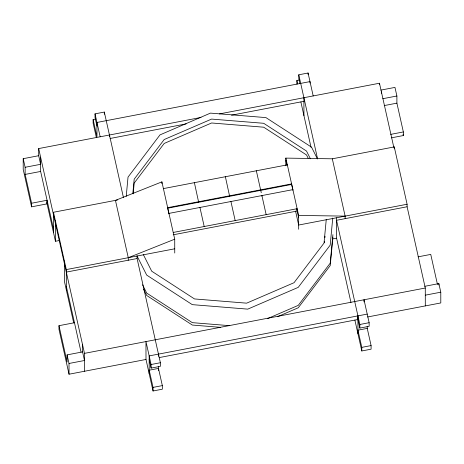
<?xml version="1.0" encoding="UTF-8"?>
<svg xmlns="http://www.w3.org/2000/svg" width="464" height="464" viewBox="0 0 464 464"><rect width="100%" height="100%" fill="white"/><g stroke="black" fill="none" stroke-linecap="round" stroke-linejoin="round"><path stroke-width="0.7" d="M126.214 196.336L128.035 177.091L159.987 134.891L210.453 113.117L265.924 117.601L311.524 147.152L317.324 158.659M132.826 193.546L134.195 179.162L164.192 139.531L211.59 119.086L263.68 123.296L306.507 151.044L310.404 158.781M133.174 193.853L134.2 183.065L164.204 143.434L211.596 122.983L263.685 127.2L306.513 154.947L308.137 158.172M326.273 219.35L324.023 243.084L294.025 282.715L246.628 303.166L194.538 298.949L151.711 271.202L143.266 254.44M324.44 242.672L324.58 241.234M324.916 237.638L325.055 236.199M332.746 218.074L330.182 245.16L298.23 287.361L247.764 309.134L192.293 304.645L146.694 275.1L137.025 255.913M332.914 234.656L330.211 263.163L298.265 305.364L267.716 318.548M332.92 237.058L330.217 265.565L298.271 307.765L277.681 316.651M174.748 253.019L174.725 239.192L161.901 181.865L115.449 200.378L128.267 257.706L128.273 260.229M128.267 257.706L174.725 239.192M96.953 126.051L95.033 117.456L95.027 113.854L104.319 112.073L123.47 197.693M299.964 83.682L298.781 78.393L298.775 74.791L308.067 73.01L313.194 95.938M96.367 137.588L93.131 123.146L93.125 119.544L95.781 119.033M296.879 84.077L296.873 80.475L299.529 79.97M31.581 203.232L47.073 200.262L47.079 203.864L31.587 206.834L31.581 203.232L25.137 174.423L25.126 167.284L40.612 164.314L38.692 155.713L38.68 148.573L200.999 117.45M219.449 113.912L379.465 83.23L393.808 147.337M110.165 138.469L186.099 123.905M231.519 115.2L303.908 101.32M31.587 206.834L23.217 169.43L23.2 158.682L38.692 155.713M380.886 90.103L394.968 87.406L396.894 96.002L396.906 103.147L403.349 131.95L403.355 135.552L391.384 137.849M382.812 98.704L396.894 96.002M25.137 174.423L40.629 171.454L40.6 157.168M384.233 105.577L396.906 103.147M390.676 134.38L403.349 131.95M163.409 188.604L287.332 164.842M53.522 232.667L53.482 212.263L117.479 199.99M285.836 165.729L285.824 158.108L332.311 158.804L394.272 146.92L407.096 204.247L407.102 206.764L425.279 288.022L425.308 305.909M167.672 207.663L291.595 183.901L292.877 190.176L292.877 189.637L168.954 213.394L168.954 213.933L167.672 208.203L291.595 184.446M46.603 201.747L55.442 241.268L59.67 240.456M173.217 232.458L297.14 208.696L297.146 211.039L173.223 234.796M66.346 289.994L66.306 269.584L174.742 248.797M407.096 204.247L298.665 225.034L295.539 211.056M66.311 272.107L137.083 258.535L137.077 256.018M407.102 206.764L336.539 220.296L359.849 324.481L359.855 328.083L369.147 326.302L369.141 322.7L364.014 299.773L364.014 301.919M332.363 238.989L336.574 238.183L336.539 217.773M137.083 258.535L160.387 362.726L160.393 366.328L151.102 368.109L151.096 364.507L145.963 341.574L145.998 359.461L69.032 374.222L58.98 329.295L58.974 325.693L74.466 322.724M418.07 256.841L430.743 254.411L437.465 284.455M58.974 325.693L67.1 362.019L67.089 354.879L82.58 351.909L82.563 344.764M424.775 286.3L438.857 283.597L440.783 292.198L440.8 302.94L367.563 316.982M84.518 371.252L84.489 353.365L425.279 288.022M69.032 374.222L69.008 363.474L84.5 360.505L82.58 351.909M425.291 295.168L440.783 292.198M367.215 314.099L149.17 355.905L149.205 373.793M159.181 357.593L357.93 319.487M151.096 364.507L160.387 362.726M359.849 324.481L369.141 322.7M367.244 328.39L357.947 330.171L361.798 347.368L361.804 350.97L371.096 349.189L371.09 345.587L367.244 328.39L367.239 326.25M153.045 387.388L162.336 385.607L158.491 368.41L149.193 370.191L153.045 387.388L153.05 390.99L162.342 389.209L162.336 385.607M361.798 347.368L371.09 345.587M285.824 158.108L298.648 215.429L345.135 216.125L345.141 218.648M229.784 325.682L192.328 322.654L146.723 293.109L142.535 284.792M220.423 327.329L192.334 325.055L146.728 295.504L143.504 289.113M403.042 134.142L403.355 135.552M332.311 158.804L345.135 216.125M357.471 317.44L359.855 328.083M336.574 238.183L350.958 302.482M354.902 320.125L361.804 350.97M298.775 74.791L317.608 159.001M296.873 80.475L297.644 83.914M300.881 101.958L311.025 147.303M285.83 160.445L286.885 165.161M296.67 208.916L298.654 217.773M256.348 170.781L261.255 192.711M266.162 214.635L261.893 195.576L261.899 196.115M225.371 176.72L229.634 196.324M230.915 201.515L235.178 220.574M194.387 182.665L198.656 202.263M199.932 207.454L204.201 226.513M95.027 113.854L100.154 136.781M149.176 359.507L151.102 368.109M93.125 119.544L96.976 136.741L96.947 122.455L309.993 81.606L309.993 83.05M145.998 359.461L153.05 390.99M53.482 212.263L66.306 269.584M38.68 148.573L84.489 353.365M40.629 171.454L53.517 229.065M66.335 286.392L81.026 352.066M73.689 322.828L64.421 281.393L64.386 260.988M23.2 158.682L25.126 167.284M67.089 354.879L69.008 363.474M438.857 283.597L438.863 285.029M394.272 146.92L394.278 148.811M381.391 91.831L381.391 93.258M379.465 83.23L379.471 84.663M357.924 315.885L357.953 333.773M308.067 73.01L308.073 74.449M303.903 97.718L303.932 115.606M298.648 215.429L298.671 229.257M260.611 189.846L260.617 190.385M161.901 181.865L161.901 183.622M158.468 354.125L158.468 356.288M158.485 366.276L158.497 370.574M109.446 135.001L109.452 136.445M104.319 112.073L104.325 114.231M55.407 220.858L55.442 241.268"/></g></svg>
